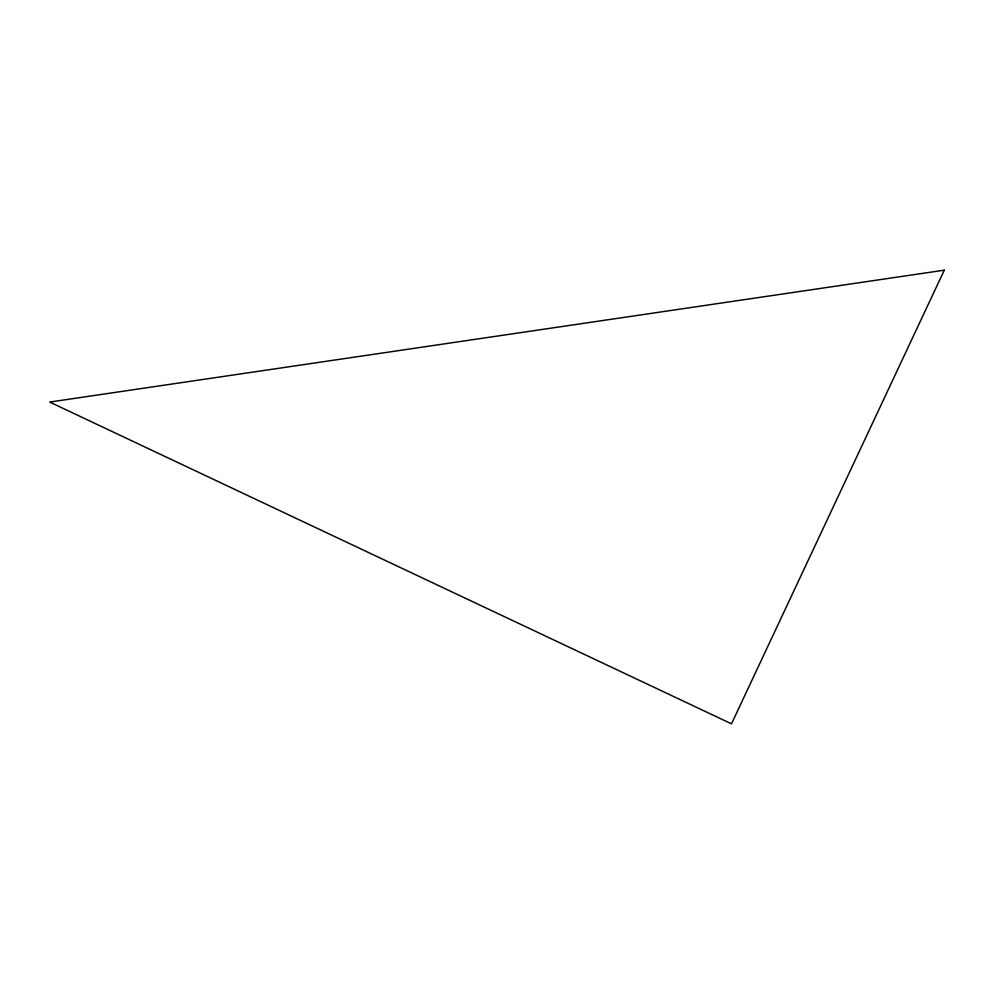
<?xml version="1.0" encoding="UTF-8"?>
<svg xmlns="http://www.w3.org/2000/svg" width="994" height="994" viewBox="0 0 994 994"><rect width="100%" height="100%" fill="white"/><g stroke="black" fill="none" stroke-linecap="round" stroke-linejoin="round"><path stroke-width="1.49" d="M944.3 270.169L731.497 723.831L49.7 402.061L944.3 270.169"/></g></svg>
